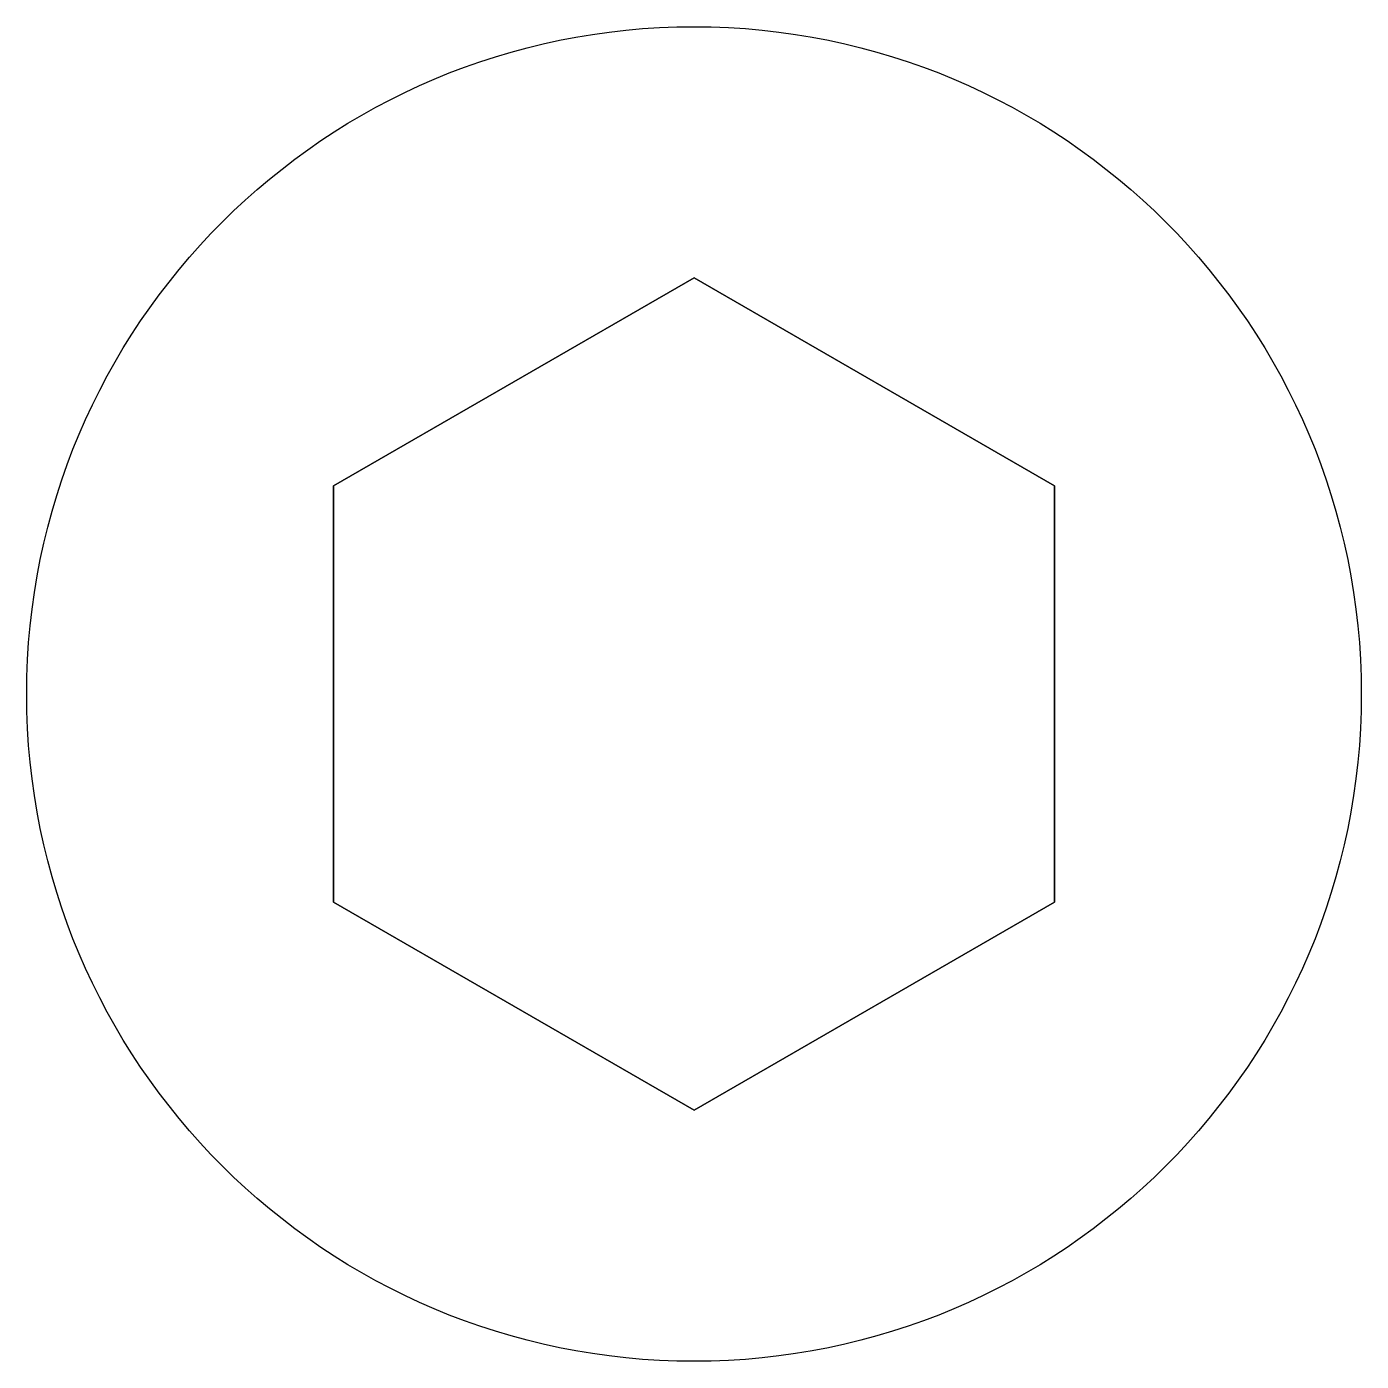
# Model space of a CAD drawing. Header units: millimetres. Extents: x -100 to -50, y -25 to 25.
import ezdxf

# ---------------------------------------------------------------- set-up
doc = ezdxf.new("R2010")
doc.units = ezdxf.units.MM
doc.layers.get('0').update_dxf_attribs({"linetype": 'CONTINUOUS'})

msp = doc.modelspace()

# ---------------------------------------------------------------- linework, layer by layer
for p, q in [((-88.5, 7.794), (-75, 15.588)), ((-75, 15.588), (-61.5, 7.794)), ((-88.5, -7.794), (-88.5, 7.794)), ((-61.5, 7.794), (-61.5, -7.794)), ((-75, -15.588), (-88.5, -7.794)), ((-61.5, -7.794), (-75, -15.588))]:
    msp.add_line(p, q)
msp.add_lwpolyline([(-75, -15.588), (-61.5, -7.794), (-61.5, 7.794), (-75, 15.588), (-88.5, 7.794), (-88.5, -7.794)], close=True)
msp.add_circle((-75, 0), 25)
msp.add_circle((-75, 0), 25)

doc.saveas('drawing.dxf')
